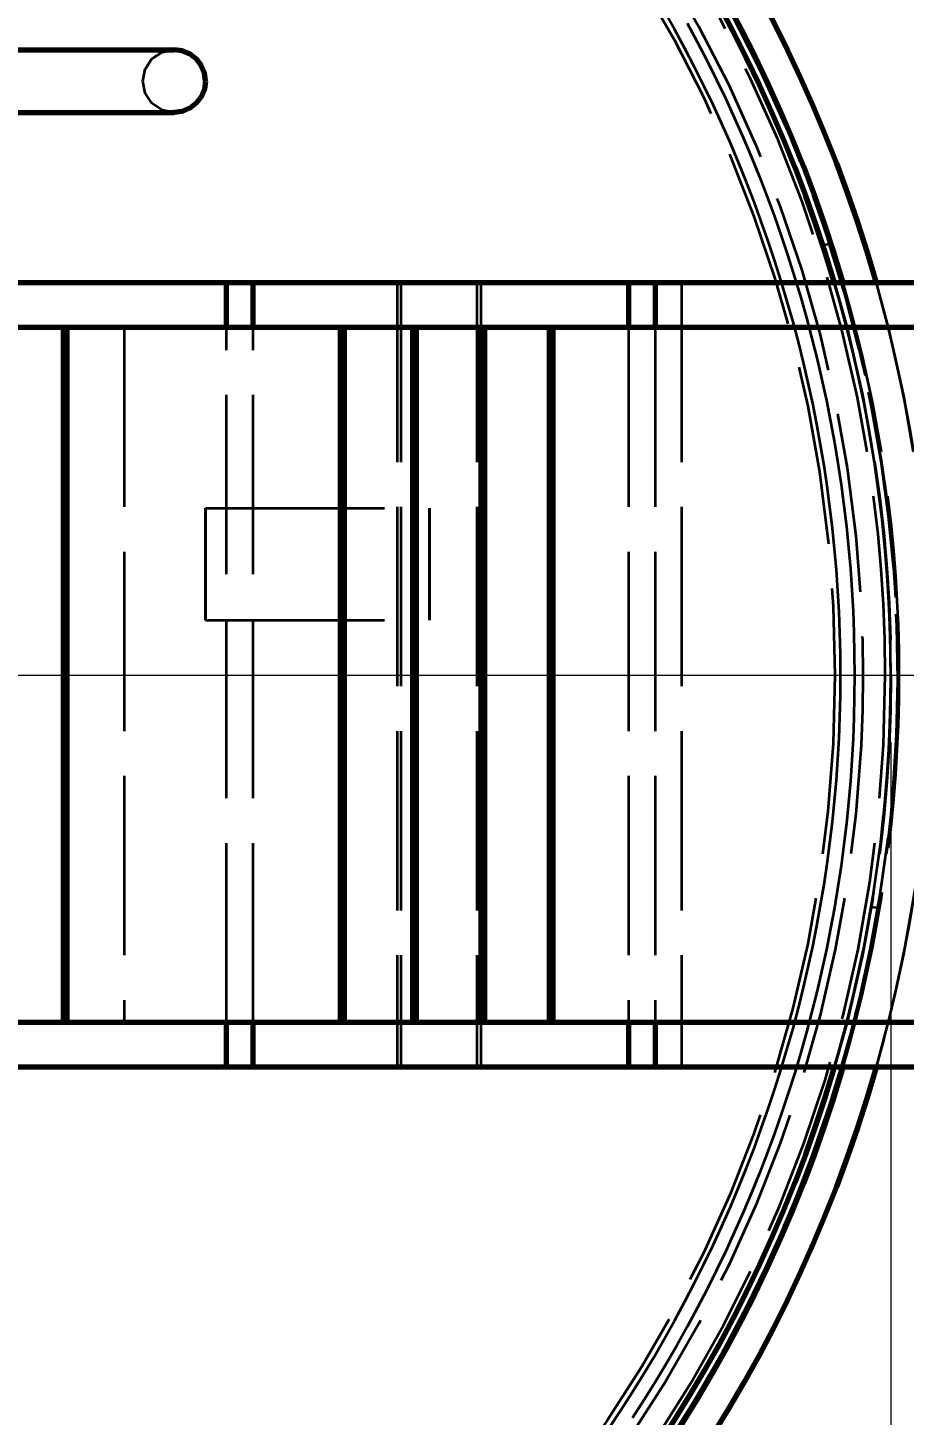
# Model space of a CAD drawing. Header units: millimetres. Extents: x 0 to 2382, y 0 to 420.
# Drawn here: x 172.5 to 192.07, y 88.67 to 119.62 of the extents above; entities that cross this region are included whole.
import ezdxf

# ---------------------------------------------------------------- set-up
doc = ezdxf.new("R2010")
doc.units = ezdxf.units.MM
doc.linetypes.add('IRAM-E-TRAZOS', pattern=[5, 4, -1])
doc.linetypes.add('IRAM-F-TRAZO-PUNTO', pattern=[20, 15, -2, 1, -2])
for name, color, linetype, lineweight in [('01-VISIBLE', 7, 'CONTINUOUS', 70), ('02-OCULTA', 4, 'IRAM-E-TRAZOS', 35), ('03-EJE', 1, 'IRAM-F-TRAZO-PUNTO', 18), ('04-COTA', 3, 'CONTINUOUS', 18)]:
    doc.layers.add(name, color=color, linetype=linetype, lineweight=lineweight)
doc.styles.add('ISO3098', font='isocpeur.ttf')
doc.dimstyles.new('FLAMA-IRAM', dxfattribs={"dimtxt": 3.5, "dimasz": 3.5, "dimexe": 2, "dimexo": 1.5, "dimgap": 1, "dimtad": 1, "dimdec": 1, "dimtxsty": 'ISO3098', "dimblk": 'IRAM_FLECHA', "dimblk1": 'IRAM_FLECHA', "dimblk2": 'IRAM_FLECHA', "dimcen": 2.5, "dimclrd": 256, "dimclre": 256, "dimclrt": 256, "dimazin": 3, "dimtfac": 1, "dimtmove": 0, "dimatfit": 3, "dimlwd": 18, "dimlwe": 18})

# ---------------------------------------------------------------- blocks, each defined once
blk = doc.blocks.new('IRAM_FLECHA')
blk.add_solid([(0, 0), (-1, 0.125), (-1, -0.125)])

msp = doc.modelspace()

# ---------------------------------------------------------------- linework, layer by layer
at = {"layer": '01-VISIBLE'}
for p, q in [((176.94, 113.931), (171.525, 113.931)), ((176.94, 112.931), (176.94, 113.931)), ((177.535, 113.931), (176.94, 113.931)), ((177.535, 112.931), (177.535, 113.931)), ((185.915, 113.931), (177.535, 113.931)), ((185.915, 113.931), (185.915, 112.931)), ((186.51, 113.931), (185.915, 113.931)), ((186.51, 113.931), (186.51, 112.931)), ((196.075, 113.931), (186.51, 113.931)), ((173.3, 112.931), (171.44, 112.931)), ((173.3, 97.431), (173.3, 112.931)), ((173.385, 112.931), (173.3, 112.931)), ((179.48, 112.931), (173.385, 112.931)), ((173.385, 97.431), (173.385, 112.931)), ((179.565, 112.931), (179.48, 112.931)), ((179.48, 112.931), (179.48, 97.431)), ((181.09, 112.931), (179.565, 112.931)), ((179.565, 112.931), (179.565, 97.431)), ((181.175, 112.931), (181.09, 112.931)), ((181.09, 112.931), (181.09, 97.431)), ((182.615, 112.931), (181.175, 112.931)), ((181.175, 112.931), (181.175, 97.431)), ((182.7, 112.931), (182.615, 112.931)), ((182.615, 112.931), (182.615, 97.431)), ((184.14, 112.931), (182.7, 112.931)), ((182.7, 112.931), (182.7, 97.431)), ((184.225, 112.931), (184.14, 112.931)), ((184.14, 112.931), (184.14, 97.431)), ((196.5, 112.931), (184.225, 112.931)), ((184.225, 112.931), (184.225, 97.431)), ((173.3, 97.431), (171.44, 97.431)), ((173.385, 97.431), (173.3, 97.431)), ((179.48, 97.431), (173.385, 97.431)), ((176.94, 96.431), (176.94, 97.431)), ((177.535, 96.431), (177.535, 97.431)), ((179.565, 97.431), (179.48, 97.431)), ((181.09, 97.431), (179.565, 97.431)), ((181.175, 97.431), (181.09, 97.431)), ((182.615, 97.431), (181.175, 97.431)), ((182.7, 97.431), (182.615, 97.431)), ((184.14, 97.431), (182.7, 97.431)), ((184.225, 97.431), (184.14, 97.431)), ((196.5, 97.431), (184.225, 97.431)), ((185.915, 97.431), (185.915, 96.431)), ((186.51, 97.431), (186.51, 96.431)), ((176.94, 96.431), (171.525, 96.431)), ((177.535, 96.431), (176.94, 96.431)), ((185.915, 96.431), (177.535, 96.431)), ((186.51, 96.431), (185.915, 96.431)), ((196.075, 96.431), (186.51, 96.431))]:
    msp.add_line(p, q, dxfattribs=at)
for points in [[(171.27, 119.131), (171.535, 119.131), (171.799, 119.131), (172.064, 119.131), (172.329, 119.131), (172.594, 119.131), (172.858, 119.131), (173.123, 119.131), (173.388, 119.131), (173.652, 119.131), (173.917, 119.131), (174.182, 119.131), (174.446, 119.131), (174.711, 119.131), (174.976, 119.131), (175.241, 119.131), (175.505, 119.131), (175.77, 119.131)], [(176.47, 118.431), (176.446, 118.613), (176.376, 118.781), (176.265, 118.926), (176.12, 119.038), (175.951, 119.108), (175.77, 119.131)], [(175.77, 119.131), (175.77, 119.131), (175.77, 119.131), (175.77, 119.131), (175.77, 119.131), (175.77, 119.131), (175.77, 119.131)], [(176.47, 118.431), (176.446, 118.25), (176.376, 118.081), (176.265, 117.936), (176.12, 117.825), (175.951, 117.755), (175.77, 117.731)], [(172.07, 117.731), (172.334, 117.731), (172.599, 117.731), (172.863, 117.731), (173.127, 117.731), (173.391, 117.731), (173.656, 117.731), (173.92, 117.731), (174.184, 117.731), (174.449, 117.731), (174.713, 117.731), (174.977, 117.731), (175.241, 117.731), (175.506, 117.731), (175.77, 117.731)]]:
    msp.add_lwpolyline(points, dxfattribs=at)
for radius, start, end in [(31.9, 15.92, 172.1625), (31.188, 16.2937, 171.9823), (31, 16.395, 171.9335), (31.9, -172.1625, -15.92), (31.188, -171.9823, -16.2937), (31, -171.9335, -16.395)]:
    msp.add_arc((160.77, 105.181), radius, start, end, dxfattribs=at)
at = {"layer": '02-OCULTA'}
for p, q in [((190.253, 114.761), (190.395, 114.807)), ((190.253, 114.761), (190.395, 114.807)), ((165.68, 113.931), (180.75, 113.931)), ((180.75, 113.931), (180.835, 113.931)), ((180.75, 113.931), (180.75, 96.431)), ((180.835, 113.931), (182.53, 113.931)), ((180.835, 113.931), (180.835, 96.431)), ((182.53, 113.931), (182.615, 113.931)), ((182.53, 113.931), (182.53, 96.431)), ((182.615, 113.931), (187.1, 113.931)), ((182.615, 113.931), (182.615, 96.431)), ((187.1, 113.931), (192.18, 113.931)), ((187.1, 113.931), (187.1, 96.431)), ((164.92, 112.931), (174.655, 112.931)), ((174.655, 112.931), (208.52, 112.931)), ((174.655, 112.931), (174.655, 97.431)), ((176.94, 97.431), (176.94, 112.931)), ((177.535, 97.431), (177.535, 112.931)), ((185.915, 112.931), (185.915, 97.431)), ((186.51, 112.931), (186.51, 97.431)), ((176.47, 108.906), (181.47, 108.906)), ((176.47, 106.406), (181.47, 106.406)), ((191.336, 100.011), (191.484, 99.986)), ((191.336, 100.011), (191.484, 99.986)), ((164.92, 97.431), (174.655, 97.431)), ((174.655, 97.431), (208.52, 97.431)), ((165.68, 96.431), (180.75, 96.431)), ((180.75, 96.431), (180.835, 96.431)), ((180.835, 96.431), (182.53, 96.431)), ((182.53, 96.431), (182.615, 96.431)), ((182.615, 96.431), (187.1, 96.431)), ((187.1, 96.431), (192.18, 96.431))]:
    msp.add_line(p, q, dxfattribs=at)
for points in [[(190.645, 105.181), (190.642, 105.651), (190.631, 106.12), (190.613, 106.589), (190.587, 107.057), (190.554, 107.525), (190.514, 107.993), (190.466, 108.46), (190.41, 108.926), (190.348, 109.391), (190.278, 109.855), (190.201, 110.318), (190.116, 110.779), (190.025, 111.24), (189.926, 111.698), (189.82, 112.155), (189.706, 112.611), (189.586, 113.064), (189.458, 113.516), (189.324, 113.966), (189.182, 114.413), (189.034, 114.858), (188.878, 115.301), (188.716, 115.741), (188.546, 116.179), (188.37, 116.614), (188.187, 117.046), (187.997, 117.475), (187.801, 117.901), (187.598, 118.324), (187.388, 118.744), (187.172, 119.161), (186.949, 119.574), (186.72, 119.983)], [(187.223, 119.724), (187.448, 119.307), (187.667, 118.886), (187.879, 118.462), (188.084, 118.034), (188.282, 117.604), (188.474, 117.17), (188.659, 116.733), (188.837, 116.294), (189.008, 115.852), (189.172, 115.407), (189.329, 114.959), (189.479, 114.51), (189.622, 114.057), (189.758, 113.603), (189.887, 113.147), (190.009, 112.689), (190.123, 112.228), (190.231, 111.766), (190.331, 111.303), (190.423, 110.838), (190.509, 110.371), (190.587, 109.904), (190.657, 109.435), (190.721, 108.965), (190.776, 108.494), (190.825, 108.022), (190.866, 107.55), (190.899, 107.077), (190.925, 106.603), (190.943, 106.13), (190.954, 105.656), (190.957, 105.181)], [(175.77, 119.131), (175.513, 119.131), (175.256, 119.131), (174.998, 119.131), (174.741, 119.131), (174.484, 119.131), (174.227, 119.131), (173.97, 119.131), (173.713, 119.131), (173.456, 119.131), (173.198, 119.131), (172.941, 119.131), (172.684, 119.131), (172.427, 119.131)], [(175.77, 117.731), (175.502, 117.785), (175.275, 117.936), (175.123, 118.164), (175.07, 118.431), (175.123, 118.699), (175.275, 118.926), (175.502, 119.078), (175.77, 119.131)], [(172.427, 117.731), (172.684, 117.731), (172.941, 117.731), (173.199, 117.731), (173.456, 117.731), (173.713, 117.731), (173.97, 117.731), (174.227, 117.731), (174.484, 117.731), (174.741, 117.731), (174.999, 117.731), (175.256, 117.731), (175.513, 117.731), (175.77, 117.731)], [(176.47, 106.406), (176.47, 106.656), (176.47, 106.906), (176.47, 107.156), (176.47, 107.406), (176.47, 107.656), (176.47, 107.906), (176.47, 108.156), (176.47, 108.406), (176.47, 108.656), (176.47, 108.906)], [(176.47, 108.906), (176.47, 108.698), (176.47, 108.49), (176.47, 108.281), (176.47, 108.073), (176.47, 107.865), (176.47, 107.656)], [(181.47, 106.406), (181.47, 106.656), (181.47, 106.906), (181.47, 107.156), (181.47, 107.406), (181.47, 107.656), (181.47, 107.906), (181.47, 108.156), (181.47, 108.406), (181.47, 108.656), (181.47, 108.906)], [(181.47, 108.906), (181.47, 108.698), (181.47, 108.49), (181.47, 108.281), (181.47, 108.073), (181.47, 107.865), (181.47, 107.656)], [(176.47, 107.656), (176.47, 107.448), (176.47, 107.24), (176.47, 107.031), (176.47, 106.823), (176.47, 106.615), (176.47, 106.406)], [(181.47, 107.656), (181.47, 107.448), (181.47, 107.24), (181.47, 107.031), (181.47, 106.823), (181.47, 106.615), (181.47, 106.406)], [(185.479, 88.389), (185.74, 88.779), (185.994, 89.174), (186.242, 89.572), (186.484, 89.974), (186.72, 90.38), (186.949, 90.789), (187.172, 91.202), (187.388, 91.619), (187.598, 92.039), (187.801, 92.462), (187.997, 92.888), (188.187, 93.317), (188.37, 93.749), (188.546, 94.184), (188.716, 94.622), (188.878, 95.062), (189.034, 95.505), (189.182, 95.95), (189.324, 96.397), (189.458, 96.847), (189.586, 97.298), (189.706, 97.752), (189.82, 98.207), (189.926, 98.665), (190.025, 99.123), (190.116, 99.583), (190.201, 100.045), (190.278, 100.508), (190.348, 100.972), (190.411, 101.437), (190.466, 101.903), (190.514, 102.37), (190.554, 102.837), (190.587, 103.305), (190.613, 103.774), (190.631, 104.243), (190.642, 104.712), (190.645, 105.181)], [(190.957, 105.181), (190.954, 104.707), (190.943, 104.233), (190.925, 103.759), (190.899, 103.286), (190.866, 102.813), (190.825, 102.34), (190.776, 101.869), (190.72, 101.398), (190.657, 100.928), (190.587, 100.459), (190.509, 99.991), (190.423, 99.525), (190.331, 99.06), (190.231, 98.596), (190.123, 98.134), (190.009, 97.674), (189.887, 97.216), (189.758, 96.76), (189.623, 96.305), (189.479, 95.853), (189.329, 95.403), (189.172, 94.956), (189.008, 94.511), (188.837, 94.069), (188.659, 93.63), (188.474, 93.193), (188.282, 92.759), (188.084, 92.329), (187.879, 91.901), (187.667, 91.477), (187.448, 91.056), (187.223, 90.639), (186.991, 90.225), (186.753, 89.815), (186.509, 89.409), (186.258, 89.006), (186.001, 88.608)]]:
    msp.add_lwpolyline(points, dxfattribs=at)
for radius in [31.15, 31.15, 31, 31, 31, 30.375, 30.375, 30.375, 30.375, 30.375, 30.375, 30.375, 30.375, 29.75, 29.75, 29.75, 29.75]:
    msp.add_circle((160.77, 105.181), radius, dxfattribs=at)
for radius, start, end in [(31.9, 0, 174.6037), (30.875, 0, -91.3919), (31.15, 162, 18), (31.15, 162, 18), (31, 162, 18), (31, 162, 18), (31, 0, 16.395), (31.188, 0, 16.2937), (31.9, 0, 15.92), (31.9, -174.6037, 0), (30.875, -88.6081, 0), (31, -16.395, 0), (31.188, -16.2937, 0), (31.9, -15.92, 0), (31, -65.0486, -9.6011), (31, -65.0486, -9.6011), (31.15, -65.0486, -9.6011), (31.15, -65.0486, -9.6011)]:
    msp.add_arc((160.77, 105.181), radius, start, end, dxfattribs=at)
at = {"layer": '03-EJE'}
for p, q in [((115.77, 105.181), (205.77, 105.181)), ((128.27, 105.181), (193.27, 105.181))]:
    msp.add_line(p, q, dxfattribs=at)

# ---------------------------------------------------------------- dimensions: what is measured, and where the dimension line sits
at = {"layer": '04-COTA'}
msp.add_linear_dim(base=(129.77, 63.282), p1=(129.77, 105.181), p2=(191.77, 105.181), dimstyle='FLAMA-IRAM', override={"dimlfac": 2, "dimpost": '%%c<>'}, dxfattribs=at).render()

doc.saveas('drawing.dxf')
